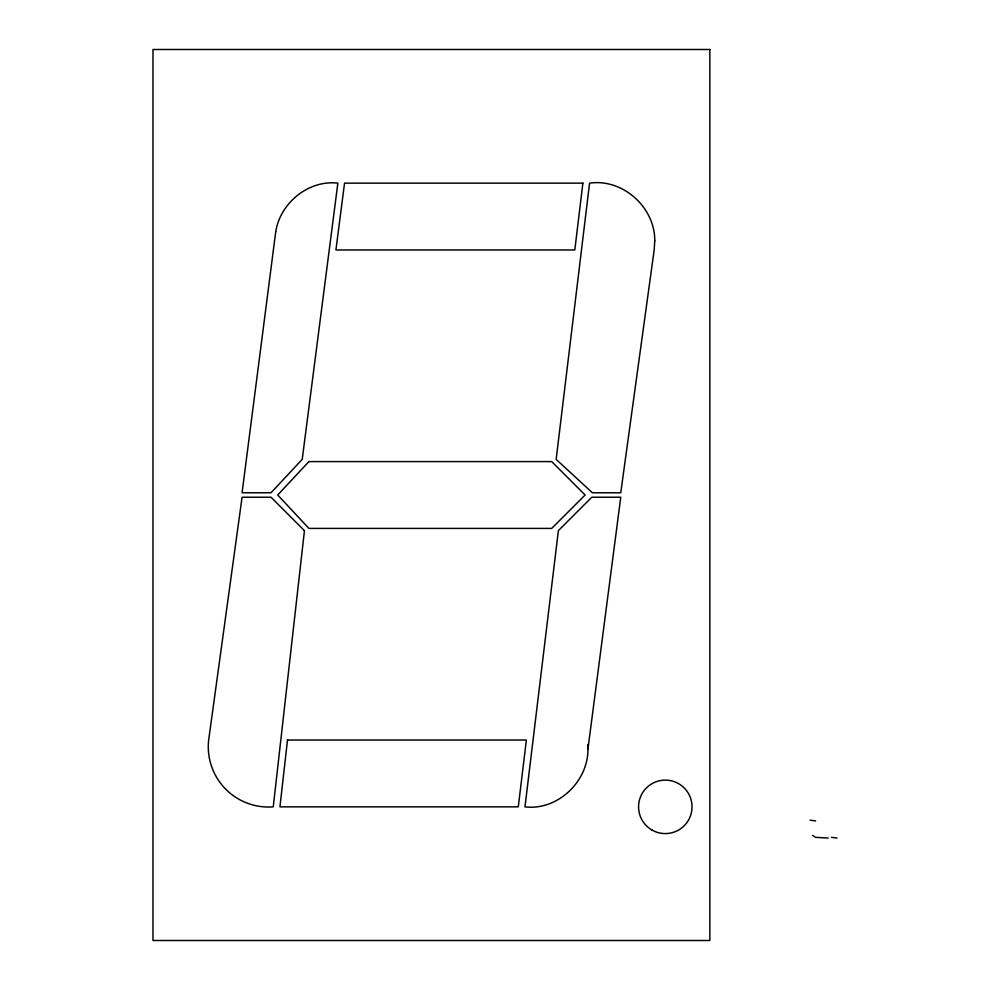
<?xml version="1.0" encoding="UTF-8"?>
<svg xmlns="http://www.w3.org/2000/svg" width="990" height="990" viewBox="0 0 990 990"><rect width="100%" height="100%" fill="white"/><g stroke="black" fill="none" stroke-linecap="round" stroke-linejoin="round"><path stroke-width="1.49" d="M587.936 749.121C588.246 781.568 557.506 810.81 524.972 806.85L558.385 530.64L591.797 497.228L620.755 497.228L587.936 749.121L587.639 744.579M828.11 838.035L815.612 837.354L812.728 835.424M810.117 820.215L815.612 820.896M831.513 837.354L837.02 838.035M654.761 240.879L654.167 249.975L620.755 492.772L592.391 492.772L556.157 459.36L589.57 183.15C622.834 178.262 655.12 207.467 654.761 240.879M275.727 231.796L242.08 492.772L271.037 492.772L302.222 459.36L337.862 183.15C308.632 179.66 280.158 203.012 275.727 231.796M304.45 530.64L273.265 806.85A60.242 60.242 0 0 1 208.667 740.025L242.08 497.228L271.037 497.228L304.45 530.64M287.496 740.025L279.947 806.85L518.29 806.85L526.371 740.025L287.496 740.025M582.887 183.15L574.806 249.975L335.919 249.975L344.545 183.15L582.887 183.15M308.905 461.588L277.72 495L308.905 528.413L551.702 528.413L585.115 495L551.702 461.588L308.905 461.588M709.855 49.5L152.98 49.5L152.98 940.5L709.855 940.5L709.855 49.5M651.94 830.004A26.73 26.73 0 0 0 692.035 806.85A26.73 26.73 0 0 0 651.94 783.696A26.73 26.73 0 0 0 651.94 830.004"/></g></svg>
